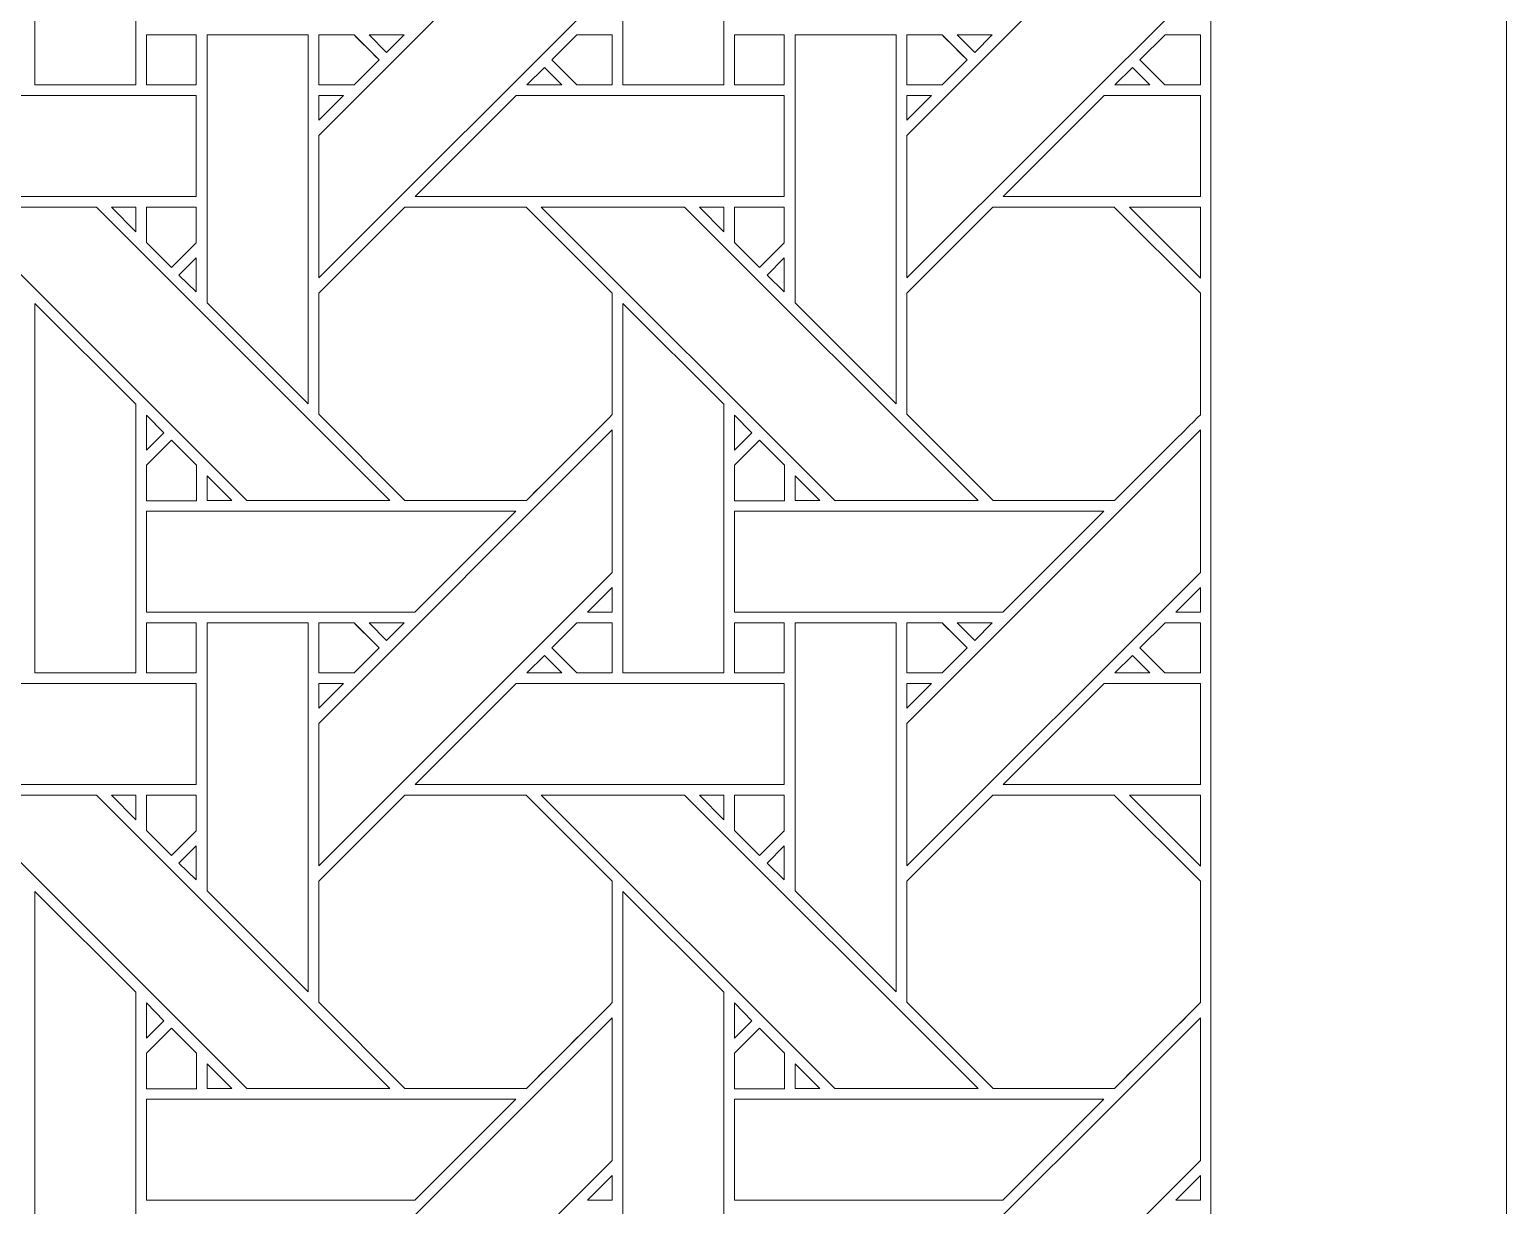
# Model space of a CAD drawing. Header units: inches. Extents: x 7.38 to 17.38, y 5.09 to 13.09.
# Drawn here: x 15 to 17.383, y 9.144 to 11.041 of the extents above; entities that cross this region are included whole.
import ezdxf

# ---------------------------------------------------------------- set-up
doc = ezdxf.new("R2010")
doc.units = ezdxf.units.IN
doc.header["$MEASUREMENT"] = 0
doc.layers.add('Design', color=7, linetype='Continuous', lineweight=0)

msp = doc.modelspace()

# ---------------------------------------------------------------- linework, layer by layer
at = {"layer": 'Design'}
for points, knots in [([(7.3829, 13.0948), (7.3829, 13.0948), (7.3829, 5.0948), (7.3829, 5.0948), (7.3829, 5.0948), (17.3829, 5.0948), (17.3829, 5.0948), (17.3829, 5.0948), (17.3829, 13.0948), (17.3829, 13.0948), (17.3829, 13.0948), (7.3829, 13.0948), (7.3829, 13.0948)], [0, 0, 0, 0, 1, 1, 1, 2, 2, 2, 3, 3, 3, 4, 4, 4, 4]), ([(7.8596, 12.6686), (7.8596, 12.6686), (7.8596, 5.5209), (7.8596, 5.5209), (7.8596, 5.5209), (16.9061, 5.5209), (16.9061, 5.5209), (16.9061, 5.5209), (16.9061, 12.6686), (16.9061, 12.6686), (16.9061, 12.6686), (7.8596, 12.6686), (7.8596, 12.6686)], [0, 0, 0, 0, 1, 1, 1, 2, 2, 2, 3, 3, 3, 4, 4, 4, 4]), ([(15.0087, 10.9519), (15.0087, 10.9519), (15.0087, 11.5477), (15.0087, 11.5477), (15.0087, 11.5477), (15.1714, 11.3856), (15.1714, 11.3856), (15.1714, 11.3856), (15.1714, 10.9519), (15.1714, 10.9519), (15.1714, 10.9519), (15.0087, 10.9519), (15.0087, 10.9519)], [0, 0, 0, 0, 1, 1, 1, 2, 2, 2, 3, 3, 3, 4, 4, 4, 4]), ([(15.9574, 10.9519), (15.9574, 10.9519), (15.9574, 11.5477), (15.9574, 11.5477), (15.9574, 11.5477), (16.1201, 11.3856), (16.1201, 11.3856), (16.1201, 11.3856), (16.1201, 10.9519), (16.1201, 10.9519), (16.1201, 10.9519), (15.9574, 10.9519), (15.9574, 10.9519)], [0, 0, 0, 0, 1, 1, 1, 2, 2, 2, 3, 3, 3, 4, 4, 4, 4]), ([(15.4666, 10.6404), (15.4666, 10.6404), (15.4666, 10.8705), (15.4666, 10.8705), (15.4666, 10.8705), (15.9403, 11.3441), (15.9403, 11.3441), (15.9403, 11.3441), (15.9403, 11.1141), (15.9403, 11.1141), (15.9403, 11.1141), (15.4666, 10.6404), (15.4666, 10.6404)], [0, 0, 0, 0, 1, 1, 1, 2, 2, 2, 3, 3, 3, 4, 4, 4, 4]), ([(16.4153, 10.6404), (16.4153, 10.6404), (16.4153, 10.8705), (16.4153, 10.8705), (16.4153, 10.8705), (16.889, 11.3441), (16.889, 11.3441), (16.889, 11.3441), (16.889, 11.1141), (16.889, 11.1141), (16.889, 11.1141), (16.4153, 10.6404), (16.4153, 10.6404)], [0, 0, 0, 0, 1, 1, 1, 2, 2, 2, 3, 3, 3, 4, 4, 4, 4]), ([(15.1887, 11.0327), (15.1887, 11.0327), (15.269, 11.0327), (15.269, 11.0327), (15.269, 11.0327), (15.269, 10.9519), (15.269, 10.9519), (15.269, 10.9519), (15.1887, 10.9519), (15.1887, 10.9519), (15.1887, 10.9519), (15.1887, 11.0327), (15.1887, 11.0327)], [0, 0, 0, 0, 1, 1, 1, 2, 2, 2, 3, 3, 3, 4, 4, 4, 4]), ([(15.1887, 10.9519), (15.1887, 10.9519), (15.1887, 11.0327), (15.1887, 11.0327), (15.1887, 11.0327), (15.269, 11.0327), (15.269, 11.0327), (15.269, 11.0327), (15.269, 10.9519), (15.269, 10.9519), (15.269, 10.9519), (15.1887, 10.9519), (15.1887, 10.9519)], [0, 0, 0, 0, 1, 1, 1, 2, 2, 2, 3, 3, 3, 4, 4, 4, 4]), ([(15.2865, 10.6004), (15.2865, 10.6004), (15.2865, 11.0326), (15.2865, 11.0326), (15.2865, 11.0326), (15.4494, 11.0326), (15.4494, 11.0326), (15.4494, 11.0326), (15.4494, 10.4375), (15.4494, 10.4375), (15.4494, 10.4375), (15.2865, 10.6004), (15.2865, 10.6004)], [0, 0, 0, 0, 1, 1, 1, 2, 2, 2, 3, 3, 3, 4, 4, 4, 4]), ([(15.5237, 11.0327), (15.5288, 11.0276), (15.5596, 10.9967), (15.564, 10.9923), (15.564, 10.9923), (15.5236, 10.9519), (15.5236, 10.9519), (15.5236, 10.9519), (15.4666, 10.9519), (15.4666, 10.9519), (15.4666, 10.9519), (15.4666, 11.0327), (15.4666, 11.0327), (15.4666, 11.0327), (15.5237, 11.0327), (15.5237, 11.0327)], [0, 0, 0, 0, 1, 1, 1, 2, 2, 2, 3, 3, 3, 4, 4, 4, 5, 5, 5, 5]), ([(15.564, 10.9923), (15.564, 10.9923), (15.5236, 10.9519), (15.5236, 10.9519), (15.5236, 10.9519), (15.4666, 10.9519), (15.4666, 10.9519), (15.4666, 10.9519), (15.4666, 11.0327), (15.4666, 11.0327), (15.4666, 11.0327), (15.5237, 11.0327), (15.5237, 11.0327), (15.5291, 11.0273), (15.564, 10.9923), (15.564, 10.9923)], [0, 0, 0, 0, 1, 1, 1, 2, 2, 2, 3, 3, 3, 4, 4, 4, 5, 5, 5, 5]), ([(15.548, 11.0326), (15.548, 11.0326), (15.6045, 11.0326), (15.6045, 11.0326), (15.6045, 11.0326), (15.5762, 11.0045), (15.5762, 11.0045), (15.5762, 11.0045), (15.548, 11.0326), (15.548, 11.0326)], [0, 0, 0, 0, 1, 1, 1, 2, 2, 2, 3, 3, 3, 3]), ([(15.8832, 10.9519), (15.8832, 10.9519), (15.8428, 10.9923), (15.8428, 10.9923), (15.8428, 10.9923), (15.8832, 11.0327), (15.8832, 11.0327), (15.8832, 11.0327), (15.9403, 11.0327), (15.9403, 11.0327), (15.9403, 11.0327), (15.9403, 10.9519), (15.9403, 10.9519), (15.9403, 10.9519), (15.8832, 10.9519), (15.8832, 10.9519)], [0, 0, 0, 0, 1, 1, 1, 2, 2, 2, 3, 3, 3, 4, 4, 4, 5, 5, 5, 5]), ([(15.9403, 10.9519), (15.9403, 10.9519), (15.8832, 10.9519), (15.8832, 10.9519), (15.8832, 10.9519), (15.8428, 10.9923), (15.8428, 10.9923), (15.8428, 10.9923), (15.8832, 11.0327), (15.8832, 11.0327), (15.8832, 11.0327), (15.9403, 11.0327), (15.9403, 11.0327), (15.9403, 11.0327), (15.9403, 10.9519), (15.9403, 10.9519)], [0, 0, 0, 0, 1, 1, 1, 2, 2, 2, 3, 3, 3, 4, 4, 4, 5, 5, 5, 5]), ([(16.1375, 11.0327), (16.1375, 11.0327), (16.2177, 11.0327), (16.2177, 11.0327), (16.2177, 11.0327), (16.2177, 10.9519), (16.2177, 10.9519), (16.2177, 10.9519), (16.1375, 10.9519), (16.1375, 10.9519), (16.1375, 10.9519), (16.1375, 11.0327), (16.1375, 11.0327)], [0, 0, 0, 0, 1, 1, 1, 2, 2, 2, 3, 3, 3, 4, 4, 4, 4]), ([(16.1375, 10.9519), (16.1375, 10.9519), (16.1375, 11.0327), (16.1375, 11.0327), (16.1375, 11.0327), (16.2177, 11.0327), (16.2177, 11.0327), (16.2177, 11.0327), (16.2177, 10.9519), (16.2177, 10.9519), (16.2177, 10.9519), (16.1375, 10.9519), (16.1375, 10.9519)], [0, 0, 0, 0, 1, 1, 1, 2, 2, 2, 3, 3, 3, 4, 4, 4, 4]), ([(16.3982, 10.4375), (16.3982, 10.4375), (16.2352, 10.6004), (16.2352, 10.6004), (16.2352, 10.6004), (16.2352, 11.0326), (16.2352, 11.0326), (16.2352, 11.0326), (16.3982, 11.0326), (16.3982, 11.0326), (16.3982, 11.0326), (16.3982, 10.4375), (16.3982, 10.4375)], [0, 0, 0, 0, 1, 1, 1, 2, 2, 2, 3, 3, 3, 4, 4, 4, 4]), ([(16.4724, 11.0327), (16.4775, 11.0276), (16.5083, 10.9967), (16.5127, 10.9923), (16.5127, 10.9923), (16.4723, 10.9519), (16.4723, 10.9519), (16.4723, 10.9519), (16.4153, 10.9519), (16.4153, 10.9519), (16.4153, 10.9519), (16.4153, 11.0327), (16.4153, 11.0327), (16.4153, 11.0327), (16.4724, 11.0327), (16.4724, 11.0327)], [0, 0, 0, 0, 1, 1, 1, 2, 2, 2, 3, 3, 3, 4, 4, 4, 5, 5, 5, 5]), ([(16.4153, 10.9519), (16.4153, 10.9519), (16.4153, 11.0327), (16.4153, 11.0327), (16.4153, 11.0327), (16.4724, 11.0327), (16.4724, 11.0327), (16.4777, 11.0274), (16.5085, 10.9965), (16.5127, 10.9923), (16.5127, 10.9923), (16.4723, 10.9519), (16.4723, 10.9519), (16.4723, 10.9519), (16.4153, 10.9519), (16.4153, 10.9519)], [0, 0, 0, 0, 1, 1, 1, 2, 2, 2, 3, 3, 3, 4, 4, 4, 5, 5, 5, 5]), ([(16.4967, 11.0326), (16.4967, 11.0326), (16.5532, 11.0326), (16.5532, 11.0326), (16.5532, 11.0326), (16.5249, 11.0045), (16.5249, 11.0045), (16.5249, 11.0045), (16.4967, 11.0326), (16.4967, 11.0326)], [0, 0, 0, 0, 1, 1, 1, 2, 2, 2, 3, 3, 3, 3]), ([(16.8319, 10.9519), (16.8319, 10.9519), (16.7915, 10.9923), (16.7915, 10.9923), (16.7915, 10.9923), (16.832, 11.0327), (16.832, 11.0327), (16.832, 11.0327), (16.889, 11.0327), (16.889, 11.0327), (16.889, 11.0327), (16.889, 10.9519), (16.889, 10.9519), (16.889, 10.9519), (16.8319, 10.9519), (16.8319, 10.9519)], [0, 0, 0, 0, 1, 1, 1, 2, 2, 2, 3, 3, 3, 4, 4, 4, 5, 5, 5, 5]), ([(16.889, 10.9519), (16.889, 10.9519), (16.8319, 10.9519), (16.8319, 10.9519), (16.8319, 10.9519), (16.7915, 10.9923), (16.7915, 10.9923), (16.7915, 10.9923), (16.832, 11.0327), (16.832, 11.0327), (16.832, 11.0327), (16.889, 11.0327), (16.889, 11.0327), (16.889, 11.0327), (16.889, 10.9519), (16.889, 10.9519)], [0, 0, 0, 0, 1, 1, 1, 2, 2, 2, 3, 3, 3, 4, 4, 4, 5, 5, 5, 5]), ([(15.8307, 10.9801), (15.8307, 10.9801), (15.8589, 10.9519), (15.8589, 10.9519), (15.8589, 10.9519), (15.8024, 10.9519), (15.8024, 10.9519), (15.8024, 10.9519), (15.8307, 10.9801), (15.8307, 10.9801)], [0, 0, 0, 0, 1, 1, 1, 2, 2, 2, 3, 3, 3, 3]), ([(16.7794, 10.9801), (16.7794, 10.9801), (16.8076, 10.9519), (16.8076, 10.9519), (16.8076, 10.9519), (16.7511, 10.9519), (16.7511, 10.9519), (16.7511, 10.9519), (16.7794, 10.9801), (16.7794, 10.9801)], [0, 0, 0, 0, 1, 1, 1, 2, 2, 2, 3, 3, 3, 3]), ([(15.269, 10.9347), (15.269, 10.9347), (15.269, 10.7719), (15.269, 10.7719), (15.269, 10.7719), (14.6737, 10.7719), (14.6737, 10.7719), (14.6737, 10.7719), (14.8365, 10.9347), (14.8365, 10.9347), (14.8365, 10.9347), (15.269, 10.9347), (15.269, 10.9347)], [0, 0, 0, 0, 1, 1, 1, 2, 2, 2, 3, 3, 3, 4, 4, 4, 4]), ([(15.5064, 10.9347), (15.5064, 10.9347), (15.4666, 10.8949), (15.4666, 10.8949), (15.4666, 10.8949), (15.4666, 10.9347), (15.4666, 10.9347), (15.4666, 10.9347), (15.5064, 10.9347), (15.5064, 10.9347)], [0, 0, 0, 0, 1, 1, 1, 2, 2, 2, 3, 3, 3, 3]), ([(16.2177, 10.9347), (16.2177, 10.9347), (16.2177, 10.7719), (16.2177, 10.7719), (16.2177, 10.7719), (15.6224, 10.7719), (15.6224, 10.7719), (15.6224, 10.7719), (15.7853, 10.9347), (15.7853, 10.9347), (15.7853, 10.9347), (16.2177, 10.9347), (16.2177, 10.9347)], [0, 0, 0, 0, 1, 1, 1, 2, 2, 2, 3, 3, 3, 4, 4, 4, 4]), ([(16.4551, 10.9347), (16.4551, 10.9347), (16.4153, 10.8949), (16.4153, 10.8949), (16.4153, 10.8949), (16.4153, 10.9347), (16.4153, 10.9347), (16.4153, 10.9347), (16.4551, 10.9347), (16.4551, 10.9347)], [0, 0, 0, 0, 1, 1, 1, 2, 2, 2, 3, 3, 3, 3]), ([(16.5711, 10.7719), (16.5711, 10.7719), (16.734, 10.9347), (16.734, 10.9347), (16.734, 10.9347), (16.889, 10.9347), (16.889, 10.9347), (16.889, 10.9347), (16.889, 10.7719), (16.889, 10.7719), (16.889, 10.7719), (16.5711, 10.7719), (16.5711, 10.7719)], [0, 0, 0, 0, 1, 1, 1, 2, 2, 2, 3, 3, 3, 4, 4, 4, 4]), ([(15.3506, 10.2811), (15.3506, 10.2811), (14.877, 10.7548), (14.877, 10.7548), (14.877, 10.7548), (15.1079, 10.7548), (15.1079, 10.7548), (15.1079, 10.7548), (15.5816, 10.2811), (15.5816, 10.2811), (15.5816, 10.2811), (15.3506, 10.2811), (15.3506, 10.2811)], [0, 0, 0, 0, 1, 1, 1, 2, 2, 2, 3, 3, 3, 4, 4, 4, 4]), ([(15.1715, 10.7548), (15.1715, 10.7548), (15.1715, 10.715), (15.1715, 10.715), (15.1715, 10.715), (15.1321, 10.7548), (15.1321, 10.7548), (15.1321, 10.7548), (15.1715, 10.7548), (15.1715, 10.7548)], [0, 0, 0, 0, 1, 1, 1, 2, 2, 2, 3, 3, 3, 3]), ([(15.269, 10.7548), (15.269, 10.7548), (15.269, 10.6972), (15.269, 10.6972), (15.269, 10.6972), (15.2291, 10.6573), (15.2291, 10.6573), (15.2291, 10.6573), (15.1887, 10.6976), (15.1887, 10.6976), (15.1887, 10.6976), (15.1887, 10.7548), (15.1887, 10.7548), (15.1887, 10.7548), (15.269, 10.7548), (15.269, 10.7548)], [0, 0, 0, 0, 1, 1, 1, 2, 2, 2, 3, 3, 3, 4, 4, 4, 5, 5, 5, 5]), ([(15.2291, 10.6573), (15.2291, 10.6573), (15.1887, 10.6976), (15.1887, 10.6976), (15.1887, 10.6976), (15.1887, 10.7548), (15.1887, 10.7548), (15.1887, 10.7548), (15.269, 10.7548), (15.269, 10.7548), (15.269, 10.7548), (15.269, 10.6972), (15.269, 10.6972), (15.269, 10.6972), (15.2291, 10.6573), (15.2291, 10.6573)], [0, 0, 0, 0, 1, 1, 1, 2, 2, 2, 3, 3, 3, 4, 4, 4, 5, 5, 5, 5]), ([(15.6053, 10.7548), (15.6053, 10.7548), (15.8015, 10.7548), (15.8015, 10.7548), (15.8015, 10.7548), (15.9403, 10.6161), (15.9403, 10.6161), (15.9403, 10.6161), (15.9403, 10.4199), (15.9403, 10.4199), (15.9225, 10.4019), (15.8105, 10.2902), (15.8016, 10.2812), (15.8016, 10.2812), (15.6058, 10.2812), (15.6058, 10.2812), (15.6058, 10.2812), (15.4666, 10.4204), (15.4666, 10.4204), (15.4666, 10.4204), (15.4666, 10.6161), (15.4666, 10.6161), (15.4666, 10.6161), (15.6053, 10.7548), (15.6053, 10.7548)], [0, 0, 0, 0, 1, 1, 1, 2, 2, 2, 3, 3, 3, 4, 4, 4, 5, 5, 5, 6, 6, 6, 7, 7, 7, 8, 8, 8, 8]), ([(15.9403, 10.4199), (15.9222, 10.4016), (15.8103, 10.2899), (15.8016, 10.2812), (15.8016, 10.2812), (15.6058, 10.2812), (15.6058, 10.2812), (15.6058, 10.2812), (15.4666, 10.4204), (15.4666, 10.4204), (15.4666, 10.4204), (15.4666, 10.6161), (15.4666, 10.6161), (15.4666, 10.6161), (15.6053, 10.7548), (15.6053, 10.7548), (15.6053, 10.7548), (15.8015, 10.7548), (15.8015, 10.7548), (15.8015, 10.7548), (15.9403, 10.6161), (15.9403, 10.6161), (15.9403, 10.6161), (15.9403, 10.4199), (15.9403, 10.4199)], [0, 0, 0, 0, 1, 1, 1, 2, 2, 2, 3, 3, 3, 4, 4, 4, 5, 5, 5, 6, 6, 6, 7, 7, 7, 8, 8, 8, 8]), ([(16.2993, 10.2811), (16.2993, 10.2811), (15.8257, 10.7548), (15.8257, 10.7548), (15.8257, 10.7548), (16.0567, 10.7548), (16.0567, 10.7548), (16.0567, 10.7548), (16.5303, 10.2811), (16.5303, 10.2811), (16.5303, 10.2811), (16.2993, 10.2811), (16.2993, 10.2811)], [0, 0, 0, 0, 1, 1, 1, 2, 2, 2, 3, 3, 3, 4, 4, 4, 4]), ([(16.1202, 10.7548), (16.1202, 10.7548), (16.1202, 10.715), (16.1202, 10.715), (16.1202, 10.715), (16.0808, 10.7548), (16.0808, 10.7548), (16.0808, 10.7548), (16.1202, 10.7548), (16.1202, 10.7548)], [0, 0, 0, 0, 1, 1, 1, 2, 2, 2, 3, 3, 3, 3]), ([(16.2177, 10.7548), (16.2177, 10.7548), (16.2177, 10.6972), (16.2177, 10.6972), (16.2177, 10.6972), (16.1778, 10.6573), (16.1778, 10.6573), (16.1778, 10.6573), (16.1375, 10.6976), (16.1375, 10.6976), (16.1375, 10.6976), (16.1375, 10.7548), (16.1375, 10.7548), (16.1375, 10.7548), (16.2177, 10.7548), (16.2177, 10.7548)], [0, 0, 0, 0, 1, 1, 1, 2, 2, 2, 3, 3, 3, 4, 4, 4, 5, 5, 5, 5]), ([(16.1778, 10.6573), (16.1778, 10.6573), (16.1375, 10.6976), (16.1375, 10.6976), (16.1375, 10.6976), (16.1375, 10.7548), (16.1375, 10.7548), (16.1375, 10.7548), (16.2177, 10.7548), (16.2177, 10.7548), (16.2177, 10.7548), (16.2177, 10.6972), (16.2177, 10.6972), (16.2177, 10.6972), (16.1778, 10.6573), (16.1778, 10.6573)], [0, 0, 0, 0, 1, 1, 1, 2, 2, 2, 3, 3, 3, 4, 4, 4, 5, 5, 5, 5]), ([(16.554, 10.7548), (16.554, 10.7548), (16.7502, 10.7548), (16.7502, 10.7548), (16.7502, 10.7548), (16.889, 10.6161), (16.889, 10.6161), (16.889, 10.6161), (16.889, 10.4198), (16.889, 10.4198), (16.8712, 10.4019), (16.7593, 10.2902), (16.7503, 10.2812), (16.7503, 10.2812), (16.5546, 10.2812), (16.5546, 10.2812), (16.5546, 10.2812), (16.4153, 10.4204), (16.4153, 10.4204), (16.4153, 10.4204), (16.4153, 10.6161), (16.4153, 10.6161), (16.4153, 10.6161), (16.554, 10.7548), (16.554, 10.7548)], [0, 0, 0, 0, 1, 1, 1, 2, 2, 2, 3, 3, 3, 4, 4, 4, 5, 5, 5, 6, 6, 6, 7, 7, 7, 8, 8, 8, 8]), ([(16.889, 10.4198), (16.8712, 10.4019), (16.7593, 10.2902), (16.7503, 10.2812), (16.7503, 10.2812), (16.5546, 10.2812), (16.5546, 10.2812), (16.5546, 10.2812), (16.4153, 10.4204), (16.4153, 10.4204), (16.4153, 10.4204), (16.4153, 10.6161), (16.4153, 10.6161), (16.4153, 10.6161), (16.554, 10.7548), (16.554, 10.7548), (16.554, 10.7548), (16.7502, 10.7548), (16.7502, 10.7548), (16.7502, 10.7548), (16.889, 10.6161), (16.889, 10.6161), (16.889, 10.6161), (16.889, 10.4198), (16.889, 10.4198)], [0, 0, 0, 0, 1, 1, 1, 2, 2, 2, 3, 3, 3, 4, 4, 4, 5, 5, 5, 6, 6, 6, 7, 7, 7, 8, 8, 8, 8]), ([(16.7745, 10.7548), (16.7745, 10.7548), (16.889, 10.7548), (16.889, 10.7548), (16.889, 10.7548), (16.889, 10.6402), (16.889, 10.6402), (16.889, 10.6402), (16.7745, 10.7548), (16.7745, 10.7548)], [0, 0, 0, 0, 1, 1, 1, 2, 2, 2, 3, 3, 3, 3]), ([(15.269, 10.6729), (15.269, 10.6729), (15.269, 10.6178), (15.269, 10.6178), (15.269, 10.6178), (15.2412, 10.6452), (15.2412, 10.6452), (15.2412, 10.6452), (15.269, 10.6729), (15.269, 10.6729)], [0, 0, 0, 0, 1, 1, 1, 2, 2, 2, 3, 3, 3, 3]), ([(16.2177, 10.6729), (16.2177, 10.6729), (16.2177, 10.6178), (16.2177, 10.6178), (16.2177, 10.6178), (16.1899, 10.6452), (16.1899, 10.6452), (16.1899, 10.6452), (16.2177, 10.6729), (16.2177, 10.6729)], [0, 0, 0, 0, 1, 1, 1, 2, 2, 2, 3, 3, 3, 3]), ([(15.0087, 10.0031), (15.0087, 10.0031), (15.0087, 10.599), (15.0087, 10.599), (15.0087, 10.599), (15.1714, 10.4368), (15.1714, 10.4368), (15.1714, 10.4368), (15.1714, 10.0031), (15.1714, 10.0031), (15.1714, 10.0031), (15.0087, 10.0031), (15.0087, 10.0031)], [0, 0, 0, 0, 1, 1, 1, 2, 2, 2, 3, 3, 3, 4, 4, 4, 4]), ([(15.9574, 10.0031), (15.9574, 10.0031), (15.9574, 10.599), (15.9574, 10.599), (15.9574, 10.599), (16.1201, 10.4368), (16.1201, 10.4368), (16.1201, 10.4368), (16.1201, 10.0031), (16.1201, 10.0031), (16.1201, 10.0031), (15.9574, 10.0031), (15.9574, 10.0031)], [0, 0, 0, 0, 1, 1, 1, 2, 2, 2, 3, 3, 3, 4, 4, 4, 4]), ([(15.1887, 10.3626), (15.1887, 10.3626), (15.1887, 10.4193), (15.1887, 10.4193), (15.1887, 10.4193), (15.2169, 10.3908), (15.2169, 10.3908), (15.2169, 10.3908), (15.1887, 10.3626), (15.1887, 10.3626)], [0, 0, 0, 0, 1, 1, 1, 2, 2, 2, 3, 3, 3, 3]), ([(16.1375, 10.3626), (16.1375, 10.3626), (16.1375, 10.4193), (16.1375, 10.4193), (16.1375, 10.4193), (16.1656, 10.3908), (16.1656, 10.3908), (16.1656, 10.3908), (16.1375, 10.3626), (16.1375, 10.3626)], [0, 0, 0, 0, 1, 1, 1, 2, 2, 2, 3, 3, 3, 3]), ([(15.4666, 9.6917), (15.4666, 9.6917), (15.4666, 9.9218), (15.4666, 9.9218), (15.4666, 9.9218), (15.9403, 10.3954), (15.9403, 10.3954), (15.9403, 10.3954), (15.9403, 10.1654), (15.9403, 10.1654), (15.9403, 10.1654), (15.4666, 9.6917), (15.4666, 9.6917)], [0, 0, 0, 0, 1, 1, 1, 2, 2, 2, 3, 3, 3, 4, 4, 4, 4]), ([(16.4153, 9.6917), (16.4153, 9.6917), (16.4153, 9.9218), (16.4153, 9.9218), (16.4153, 9.9218), (16.889, 10.3954), (16.889, 10.3954), (16.889, 10.3954), (16.889, 10.1654), (16.889, 10.1654), (16.889, 10.1654), (16.4153, 9.6917), (16.4153, 9.6917)], [0, 0, 0, 0, 1, 1, 1, 2, 2, 2, 3, 3, 3, 4, 4, 4, 4]), ([(15.1887, 10.2809), (15.1887, 10.2809), (15.1887, 10.3382), (15.1887, 10.3382), (15.1887, 10.3382), (15.2291, 10.3785), (15.2291, 10.3785), (15.2291, 10.3785), (15.2694, 10.3382), (15.2694, 10.3382), (15.2694, 10.3382), (15.2694, 10.2809), (15.2694, 10.2809), (15.2694, 10.2809), (15.1887, 10.2809), (15.1887, 10.2809)], [0, 0, 0, 0, 1, 1, 1, 2, 2, 2, 3, 3, 3, 4, 4, 4, 5, 5, 5, 5]), ([(15.2291, 10.3785), (15.2291, 10.3785), (15.2694, 10.3382), (15.2694, 10.3382), (15.2694, 10.3382), (15.2694, 10.2809), (15.2694, 10.2809), (15.2694, 10.2809), (15.1887, 10.2809), (15.1887, 10.2809), (15.1887, 10.2809), (15.1887, 10.3382), (15.1887, 10.3382), (15.1887, 10.3382), (15.2291, 10.3785), (15.2291, 10.3785)], [0, 0, 0, 0, 1, 1, 1, 2, 2, 2, 3, 3, 3, 4, 4, 4, 5, 5, 5, 5]), ([(16.1375, 10.2809), (16.1375, 10.2809), (16.1375, 10.3382), (16.1375, 10.3382), (16.1375, 10.3382), (16.1778, 10.3785), (16.1778, 10.3785), (16.1778, 10.3785), (16.2181, 10.3382), (16.2181, 10.3382), (16.2181, 10.3382), (16.2181, 10.2809), (16.2181, 10.2809), (16.2181, 10.2809), (16.1375, 10.2809), (16.1375, 10.2809)], [0, 0, 0, 0, 1, 1, 1, 2, 2, 2, 3, 3, 3, 4, 4, 4, 5, 5, 5, 5]), ([(16.1778, 10.3785), (16.1778, 10.3785), (16.2181, 10.3382), (16.2181, 10.3382), (16.2181, 10.3382), (16.2181, 10.2809), (16.2181, 10.2809), (16.2181, 10.2809), (16.1375, 10.2809), (16.1375, 10.2809), (16.1375, 10.2809), (16.1375, 10.3382), (16.1375, 10.3382), (16.1375, 10.3382), (16.1778, 10.3785), (16.1778, 10.3785)], [0, 0, 0, 0, 1, 1, 1, 2, 2, 2, 3, 3, 3, 4, 4, 4, 5, 5, 5, 5]), ([(15.2866, 10.2811), (15.2866, 10.2811), (15.2866, 10.3209), (15.2866, 10.3209), (15.2866, 10.3209), (15.3264, 10.2811), (15.3264, 10.2811), (15.3264, 10.2811), (15.2866, 10.2811), (15.2866, 10.2811)], [0, 0, 0, 0, 1, 1, 1, 2, 2, 2, 3, 3, 3, 3]), ([(16.2354, 10.2811), (16.2354, 10.2811), (16.2354, 10.3209), (16.2354, 10.3209), (16.2354, 10.3209), (16.2751, 10.2811), (16.2751, 10.2811), (16.2751, 10.2811), (16.2354, 10.2811), (16.2354, 10.2811)], [0, 0, 0, 0, 1, 1, 1, 2, 2, 2, 3, 3, 3, 3]), ([(15.6217, 10.1012), (15.6217, 10.1012), (15.1887, 10.1012), (15.1887, 10.1012), (15.1887, 10.1012), (15.1887, 10.2639), (15.1887, 10.2639), (15.1887, 10.2639), (15.7844, 10.2639), (15.7844, 10.2639), (15.7844, 10.2639), (15.6217, 10.1012), (15.6217, 10.1012)], [0, 0, 0, 0, 1, 1, 1, 2, 2, 2, 3, 3, 3, 4, 4, 4, 4]), ([(16.1375, 10.1012), (16.1375, 10.1012), (16.1375, 10.2639), (16.1375, 10.2639), (16.1375, 10.2639), (16.7332, 10.2639), (16.7332, 10.2639), (16.7332, 10.2639), (16.5704, 10.1012), (16.5704, 10.1012), (16.5704, 10.1012), (16.1375, 10.1012), (16.1375, 10.1012)], [0, 0, 0, 0, 1, 1, 1, 2, 2, 2, 3, 3, 3, 4, 4, 4, 4]), ([(15.9403, 10.141), (15.9403, 10.141), (15.9403, 10.1012), (15.9403, 10.1012), (15.9403, 10.1012), (15.9005, 10.1012), (15.9005, 10.1012), (15.9005, 10.1012), (15.9403, 10.141), (15.9403, 10.141)], [0, 0, 0, 0, 1, 1, 1, 2, 2, 2, 3, 3, 3, 3]), ([(16.889, 10.141), (16.889, 10.141), (16.889, 10.1012), (16.889, 10.1012), (16.889, 10.1012), (16.8492, 10.1012), (16.8492, 10.1012), (16.8492, 10.1012), (16.889, 10.141), (16.889, 10.141)], [0, 0, 0, 0, 1, 1, 1, 2, 2, 2, 3, 3, 3, 3]), ([(15.1887, 10.0839), (15.1887, 10.0839), (15.269, 10.0839), (15.269, 10.0839), (15.269, 10.0839), (15.269, 10.0031), (15.269, 10.0031), (15.269, 10.0031), (15.1887, 10.0031), (15.1887, 10.0031), (15.1887, 10.0031), (15.1887, 10.0839), (15.1887, 10.0839)], [0, 0, 0, 0, 1, 1, 1, 2, 2, 2, 3, 3, 3, 4, 4, 4, 4]), ([(15.1887, 10.0031), (15.1887, 10.0031), (15.1887, 10.0839), (15.1887, 10.0839), (15.1887, 10.0839), (15.269, 10.0839), (15.269, 10.0839), (15.269, 10.0839), (15.269, 10.0031), (15.269, 10.0031), (15.269, 10.0031), (15.1887, 10.0031), (15.1887, 10.0031)], [0, 0, 0, 0, 1, 1, 1, 2, 2, 2, 3, 3, 3, 4, 4, 4, 4]), ([(15.2865, 9.6517), (15.2865, 9.6517), (15.2865, 10.0839), (15.2865, 10.0839), (15.2865, 10.0839), (15.4494, 10.0839), (15.4494, 10.0839), (15.4494, 10.0839), (15.4494, 9.4888), (15.4494, 9.4888), (15.4494, 9.4888), (15.2865, 9.6517), (15.2865, 9.6517)], [0, 0, 0, 0, 1, 1, 1, 2, 2, 2, 3, 3, 3, 4, 4, 4, 4]), ([(15.5237, 10.0839), (15.5288, 10.0788), (15.5596, 10.048), (15.564, 10.0436), (15.564, 10.0436), (15.5236, 10.0032), (15.5236, 10.0032), (15.5236, 10.0032), (15.4666, 10.0032), (15.4666, 10.0032), (15.4666, 10.0032), (15.4666, 10.0839), (15.4666, 10.0839), (15.4666, 10.0839), (15.5237, 10.0839), (15.5237, 10.0839)], [0, 0, 0, 0, 1, 1, 1, 2, 2, 2, 3, 3, 3, 4, 4, 4, 5, 5, 5, 5]), ([(15.564, 10.0436), (15.564, 10.0436), (15.5236, 10.0032), (15.5236, 10.0032), (15.5236, 10.0032), (15.4666, 10.0032), (15.4666, 10.0032), (15.4666, 10.0032), (15.4666, 10.0839), (15.4666, 10.0839), (15.4666, 10.0839), (15.5237, 10.0839), (15.5237, 10.0839), (15.5237, 10.0839), (15.564, 10.0436), (15.564, 10.0436)], [0, 0, 0, 0, 1, 1, 1, 2, 2, 2, 3, 3, 3, 4, 4, 4, 5, 5, 5, 5]), ([(15.548, 10.0839), (15.548, 10.0839), (15.6045, 10.0839), (15.6045, 10.0839), (15.6045, 10.0839), (15.5762, 10.0557), (15.5762, 10.0557), (15.5762, 10.0557), (15.548, 10.0839), (15.548, 10.0839)], [0, 0, 0, 0, 1, 1, 1, 2, 2, 2, 3, 3, 3, 3]), ([(15.8832, 10.0031), (15.8832, 10.0031), (15.8428, 10.0435), (15.8428, 10.0435), (15.8428, 10.0435), (15.8832, 10.084), (15.8832, 10.084), (15.8832, 10.084), (15.9403, 10.084), (15.9403, 10.084), (15.9403, 10.084), (15.9403, 10.0031), (15.9403, 10.0031), (15.9403, 10.0031), (15.8832, 10.0031), (15.8832, 10.0031)], [0, 0, 0, 0, 1, 1, 1, 2, 2, 2, 3, 3, 3, 4, 4, 4, 5, 5, 5, 5]), ([(15.9403, 10.0031), (15.9403, 10.0031), (15.8832, 10.0031), (15.8832, 10.0031), (15.8832, 10.0031), (15.8428, 10.0435), (15.8428, 10.0435), (15.8428, 10.0435), (15.8832, 10.084), (15.8832, 10.084), (15.8832, 10.084), (15.9403, 10.084), (15.9403, 10.084), (15.9403, 10.084), (15.9403, 10.0031), (15.9403, 10.0031)], [0, 0, 0, 0, 1, 1, 1, 2, 2, 2, 3, 3, 3, 4, 4, 4, 5, 5, 5, 5]), ([(16.1375, 10.0839), (16.1375, 10.0839), (16.2177, 10.0839), (16.2177, 10.0839), (16.2177, 10.0839), (16.2177, 10.0031), (16.2177, 10.0031), (16.2177, 10.0031), (16.1375, 10.0031), (16.1375, 10.0031), (16.1375, 10.0031), (16.1375, 10.0839), (16.1375, 10.0839)], [0, 0, 0, 0, 1, 1, 1, 2, 2, 2, 3, 3, 3, 4, 4, 4, 4]), ([(16.1375, 10.0031), (16.1375, 10.0031), (16.1375, 10.0839), (16.1375, 10.0839), (16.1375, 10.0839), (16.2177, 10.0839), (16.2177, 10.0839), (16.2177, 10.0839), (16.2177, 10.0031), (16.2177, 10.0031), (16.2177, 10.0031), (16.1375, 10.0031), (16.1375, 10.0031)], [0, 0, 0, 0, 1, 1, 1, 2, 2, 2, 3, 3, 3, 4, 4, 4, 4]), ([(16.3982, 9.4888), (16.3982, 9.4888), (16.2352, 9.6517), (16.2352, 9.6517), (16.2352, 9.6517), (16.2352, 10.0839), (16.2352, 10.0839), (16.2352, 10.0839), (16.3982, 10.0839), (16.3982, 10.0839), (16.3982, 10.0839), (16.3982, 9.4888), (16.3982, 9.4888)], [0, 0, 0, 0, 1, 1, 1, 2, 2, 2, 3, 3, 3, 4, 4, 4, 4]), ([(16.4724, 10.0839), (16.4775, 10.0788), (16.5083, 10.048), (16.5127, 10.0436), (16.5127, 10.0436), (16.4723, 10.0032), (16.4723, 10.0032), (16.4723, 10.0032), (16.4153, 10.0032), (16.4153, 10.0032), (16.4153, 10.0032), (16.4153, 10.0839), (16.4153, 10.0839), (16.4153, 10.0839), (16.4724, 10.0839), (16.4724, 10.0839)], [0, 0, 0, 0, 1, 1, 1, 2, 2, 2, 3, 3, 3, 4, 4, 4, 5, 5, 5, 5]), ([(16.4153, 10.0032), (16.4153, 10.0032), (16.4153, 10.0839), (16.4153, 10.0839), (16.4153, 10.0839), (16.4724, 10.0839), (16.4724, 10.0839), (16.4778, 10.0785), (16.5127, 10.0436), (16.5127, 10.0436), (16.5127, 10.0436), (16.4723, 10.0032), (16.4723, 10.0032), (16.4723, 10.0032), (16.4153, 10.0032), (16.4153, 10.0032)], [0, 0, 0, 0, 1, 1, 1, 2, 2, 2, 3, 3, 3, 4, 4, 4, 5, 5, 5, 5]), ([(16.4967, 10.0839), (16.4967, 10.0839), (16.5532, 10.0839), (16.5532, 10.0839), (16.5532, 10.0839), (16.5249, 10.0557), (16.5249, 10.0557), (16.5249, 10.0557), (16.4967, 10.0839), (16.4967, 10.0839)], [0, 0, 0, 0, 1, 1, 1, 2, 2, 2, 3, 3, 3, 3]), ([(16.8319, 10.0031), (16.8319, 10.0031), (16.7915, 10.0435), (16.7915, 10.0435), (16.7915, 10.0435), (16.832, 10.084), (16.832, 10.084), (16.832, 10.084), (16.889, 10.084), (16.889, 10.084), (16.889, 10.084), (16.889, 10.0031), (16.889, 10.0031), (16.889, 10.0031), (16.8319, 10.0031), (16.8319, 10.0031)], [0, 0, 0, 0, 1, 1, 1, 2, 2, 2, 3, 3, 3, 4, 4, 4, 5, 5, 5, 5]), ([(16.889, 10.0031), (16.889, 10.0031), (16.8319, 10.0031), (16.8319, 10.0031), (16.8319, 10.0031), (16.7915, 10.0435), (16.7915, 10.0435), (16.7915, 10.0435), (16.832, 10.084), (16.832, 10.084), (16.832, 10.084), (16.889, 10.084), (16.889, 10.084), (16.889, 10.084), (16.889, 10.0031), (16.889, 10.0031)], [0, 0, 0, 0, 1, 1, 1, 2, 2, 2, 3, 3, 3, 4, 4, 4, 5, 5, 5, 5]), ([(15.8307, 10.0314), (15.8307, 10.0314), (15.8589, 10.0031), (15.8589, 10.0031), (15.8589, 10.0031), (15.8024, 10.0031), (15.8024, 10.0031), (15.8024, 10.0031), (15.8307, 10.0314), (15.8307, 10.0314)], [0, 0, 0, 0, 1, 1, 1, 2, 2, 2, 3, 3, 3, 3]), ([(16.7794, 10.0314), (16.7794, 10.0314), (16.8076, 10.0031), (16.8076, 10.0031), (16.8076, 10.0031), (16.7511, 10.0031), (16.7511, 10.0031), (16.7511, 10.0031), (16.7794, 10.0314), (16.7794, 10.0314)], [0, 0, 0, 0, 1, 1, 1, 2, 2, 2, 3, 3, 3, 3]), ([(15.269, 9.986), (15.269, 9.986), (15.269, 9.8232), (15.269, 9.8232), (15.269, 9.8232), (14.6737, 9.8232), (14.6737, 9.8232), (14.6737, 9.8232), (14.8365, 9.986), (14.8365, 9.986), (14.8365, 9.986), (15.269, 9.986), (15.269, 9.986)], [0, 0, 0, 0, 1, 1, 1, 2, 2, 2, 3, 3, 3, 4, 4, 4, 4]), ([(15.5064, 9.986), (15.5064, 9.986), (15.4666, 9.9462), (15.4666, 9.9462), (15.4666, 9.9462), (15.4666, 9.986), (15.4666, 9.986), (15.4666, 9.986), (15.5064, 9.986), (15.5064, 9.986)], [0, 0, 0, 0, 1, 1, 1, 2, 2, 2, 3, 3, 3, 3]), ([(16.2177, 9.986), (16.2177, 9.986), (16.2177, 9.8232), (16.2177, 9.8232), (16.2177, 9.8232), (15.6224, 9.8232), (15.6224, 9.8232), (15.6224, 9.8232), (15.7853, 9.986), (15.7853, 9.986), (15.7853, 9.986), (16.2177, 9.986), (16.2177, 9.986)], [0, 0, 0, 0, 1, 1, 1, 2, 2, 2, 3, 3, 3, 4, 4, 4, 4]), ([(16.4551, 9.986), (16.4551, 9.986), (16.4153, 9.9462), (16.4153, 9.9462), (16.4153, 9.9462), (16.4153, 9.986), (16.4153, 9.986), (16.4153, 9.986), (16.4551, 9.986), (16.4551, 9.986)], [0, 0, 0, 0, 1, 1, 1, 2, 2, 2, 3, 3, 3, 3]), ([(16.5711, 9.8232), (16.5711, 9.8232), (16.734, 9.986), (16.734, 9.986), (16.734, 9.986), (16.889, 9.986), (16.889, 9.986), (16.889, 9.986), (16.889, 9.8232), (16.889, 9.8232), (16.889, 9.8232), (16.5711, 9.8232), (16.5711, 9.8232)], [0, 0, 0, 0, 1, 1, 1, 2, 2, 2, 3, 3, 3, 4, 4, 4, 4]), ([(15.3506, 9.3324), (15.3506, 9.3324), (14.877, 9.8061), (14.877, 9.8061), (14.877, 9.8061), (15.1079, 9.8061), (15.1079, 9.8061), (15.1079, 9.8061), (15.5816, 9.3324), (15.5816, 9.3324), (15.5816, 9.3324), (15.3506, 9.3324), (15.3506, 9.3324)], [0, 0, 0, 0, 1, 1, 1, 2, 2, 2, 3, 3, 3, 4, 4, 4, 4]), ([(15.1715, 9.8061), (15.1715, 9.8061), (15.1715, 9.7662), (15.1715, 9.7662), (15.1715, 9.7662), (15.1321, 9.8061), (15.1321, 9.8061), (15.1321, 9.8061), (15.1715, 9.8061), (15.1715, 9.8061)], [0, 0, 0, 0, 1, 1, 1, 2, 2, 2, 3, 3, 3, 3]), ([(15.269, 9.8061), (15.269, 9.8061), (15.269, 9.7485), (15.269, 9.7485), (15.269, 9.7485), (15.2291, 9.7085), (15.2291, 9.7085), (15.2291, 9.7085), (15.1887, 9.7489), (15.1887, 9.7489), (15.1887, 9.7489), (15.1887, 9.8061), (15.1887, 9.8061), (15.1887, 9.8061), (15.269, 9.8061), (15.269, 9.8061)], [0, 0, 0, 0, 1, 1, 1, 2, 2, 2, 3, 3, 3, 4, 4, 4, 5, 5, 5, 5]), ([(15.2291, 9.7085), (15.2291, 9.7085), (15.1887, 9.7489), (15.1887, 9.7489), (15.1887, 9.7489), (15.1887, 9.8061), (15.1887, 9.8061), (15.1887, 9.8061), (15.269, 9.8061), (15.269, 9.8061), (15.269, 9.8061), (15.269, 9.7485), (15.269, 9.7485), (15.269, 9.7485), (15.2291, 9.7085), (15.2291, 9.7085)], [0, 0, 0, 0, 1, 1, 1, 2, 2, 2, 3, 3, 3, 4, 4, 4, 5, 5, 5, 5]), ([(15.6053, 9.8061), (15.6053, 9.8061), (15.8015, 9.8061), (15.8015, 9.8061), (15.8015, 9.8061), (15.9403, 9.6673), (15.9403, 9.6673), (15.9403, 9.6673), (15.9403, 9.4711), (15.9403, 9.4711), (15.9225, 9.4532), (15.8105, 9.3414), (15.8016, 9.3324), (15.8016, 9.3324), (15.6058, 9.3324), (15.6058, 9.3324), (15.6058, 9.3324), (15.4666, 9.4717), (15.4666, 9.4717), (15.4666, 9.4717), (15.4666, 9.6673), (15.4666, 9.6673), (15.4666, 9.6673), (15.6053, 9.8061), (15.6053, 9.8061)], [0, 0, 0, 0, 1, 1, 1, 2, 2, 2, 3, 3, 3, 4, 4, 4, 5, 5, 5, 6, 6, 6, 7, 7, 7, 8, 8, 8, 8]), ([(15.9403, 9.4711), (15.9227, 9.4534), (15.8107, 9.3416), (15.8016, 9.3324), (15.8016, 9.3324), (15.6058, 9.3324), (15.6058, 9.3324), (15.6058, 9.3324), (15.4666, 9.4717), (15.4666, 9.4717), (15.4666, 9.4717), (15.4666, 9.6673), (15.4666, 9.6673), (15.4666, 9.6673), (15.6053, 9.8061), (15.6053, 9.8061), (15.6053, 9.8061), (15.8015, 9.8061), (15.8015, 9.8061), (15.8015, 9.8061), (15.9403, 9.6673), (15.9403, 9.6673), (15.9403, 9.6673), (15.9403, 9.4711), (15.9403, 9.4711)], [0, 0, 0, 0, 1, 1, 1, 2, 2, 2, 3, 3, 3, 4, 4, 4, 5, 5, 5, 6, 6, 6, 7, 7, 7, 8, 8, 8, 8]), ([(16.2993, 9.3324), (16.2993, 9.3324), (15.8257, 9.8061), (15.8257, 9.8061), (15.8257, 9.8061), (16.0567, 9.8061), (16.0567, 9.8061), (16.0567, 9.8061), (16.5303, 9.3324), (16.5303, 9.3324), (16.5303, 9.3324), (16.2993, 9.3324), (16.2993, 9.3324)], [0, 0, 0, 0, 1, 1, 1, 2, 2, 2, 3, 3, 3, 4, 4, 4, 4]), ([(16.1202, 9.8061), (16.1202, 9.8061), (16.1202, 9.7662), (16.1202, 9.7662), (16.1202, 9.7662), (16.0808, 9.8061), (16.0808, 9.8061), (16.0808, 9.8061), (16.1202, 9.8061), (16.1202, 9.8061)], [0, 0, 0, 0, 1, 1, 1, 2, 2, 2, 3, 3, 3, 3]), ([(16.2177, 9.8061), (16.2177, 9.8061), (16.2177, 9.7485), (16.2177, 9.7485), (16.2177, 9.7485), (16.1778, 9.7085), (16.1778, 9.7085), (16.1778, 9.7085), (16.1375, 9.7489), (16.1375, 9.7489), (16.1375, 9.7489), (16.1375, 9.8061), (16.1375, 9.8061), (16.1375, 9.8061), (16.2177, 9.8061), (16.2177, 9.8061)], [0, 0, 0, 0, 1, 1, 1, 2, 2, 2, 3, 3, 3, 4, 4, 4, 5, 5, 5, 5]), ([(16.1778, 9.7085), (16.1778, 9.7085), (16.1375, 9.7489), (16.1375, 9.7489), (16.1375, 9.7489), (16.1375, 9.8061), (16.1375, 9.8061), (16.1375, 9.8061), (16.2177, 9.8061), (16.2177, 9.8061), (16.2177, 9.8061), (16.2177, 9.7485), (16.2177, 9.7485), (16.2177, 9.7485), (16.1778, 9.7085), (16.1778, 9.7085)], [0, 0, 0, 0, 1, 1, 1, 2, 2, 2, 3, 3, 3, 4, 4, 4, 5, 5, 5, 5]), ([(16.554, 9.8061), (16.554, 9.8061), (16.7502, 9.8061), (16.7502, 9.8061), (16.7502, 9.8061), (16.889, 9.6673), (16.889, 9.6673), (16.889, 9.6673), (16.889, 9.4711), (16.889, 9.4711), (16.8712, 9.4531), (16.7593, 9.3414), (16.7503, 9.3324), (16.7503, 9.3324), (16.5546, 9.3324), (16.5546, 9.3324), (16.5546, 9.3324), (16.4153, 9.4717), (16.4153, 9.4717), (16.4153, 9.4717), (16.4153, 9.6673), (16.4153, 9.6673), (16.4153, 9.6673), (16.554, 9.8061), (16.554, 9.8061)], [0, 0, 0, 0, 1, 1, 1, 2, 2, 2, 3, 3, 3, 4, 4, 4, 5, 5, 5, 6, 6, 6, 7, 7, 7, 8, 8, 8, 8]), ([(16.889, 9.4711), (16.8713, 9.4533), (16.7594, 9.3416), (16.7503, 9.3324), (16.7503, 9.3324), (16.5546, 9.3324), (16.5546, 9.3324), (16.5546, 9.3324), (16.4153, 9.4717), (16.4153, 9.4717), (16.4153, 9.4717), (16.4153, 9.6673), (16.4153, 9.6673), (16.4153, 9.6673), (16.554, 9.8061), (16.554, 9.8061), (16.554, 9.8061), (16.7502, 9.8061), (16.7502, 9.8061), (16.7502, 9.8061), (16.889, 9.6673), (16.889, 9.6673), (16.889, 9.6673), (16.889, 9.4711), (16.889, 9.4711)], [0, 0, 0, 0, 1, 1, 1, 2, 2, 2, 3, 3, 3, 4, 4, 4, 5, 5, 5, 6, 6, 6, 7, 7, 7, 8, 8, 8, 8]), ([(16.7745, 9.8061), (16.7745, 9.8061), (16.889, 9.8061), (16.889, 9.8061), (16.889, 9.8061), (16.889, 9.6915), (16.889, 9.6915), (16.889, 9.6915), (16.7745, 9.8061), (16.7745, 9.8061)], [0, 0, 0, 0, 1, 1, 1, 2, 2, 2, 3, 3, 3, 3]), ([(15.269, 9.7242), (15.269, 9.7242), (15.269, 9.6691), (15.269, 9.6691), (15.269, 9.6691), (15.2412, 9.6964), (15.2412, 9.6964), (15.2412, 9.6964), (15.269, 9.7242), (15.269, 9.7242)], [0, 0, 0, 0, 1, 1, 1, 2, 2, 2, 3, 3, 3, 3]), ([(16.2177, 9.7242), (16.2177, 9.7242), (16.2177, 9.6691), (16.2177, 9.6691), (16.2177, 9.6691), (16.1899, 9.6964), (16.1899, 9.6964), (16.1899, 9.6964), (16.2177, 9.7242), (16.2177, 9.7242)], [0, 0, 0, 0, 1, 1, 1, 2, 2, 2, 3, 3, 3, 3]), ([(15.0087, 9.0544), (15.0087, 9.0544), (15.0087, 9.6503), (15.0087, 9.6503), (15.0087, 9.6503), (15.1714, 9.4881), (15.1714, 9.4881), (15.1714, 9.4881), (15.1714, 9.0544), (15.1714, 9.0544), (15.1714, 9.0544), (15.0087, 9.0544), (15.0087, 9.0544)], [0, 0, 0, 0, 1, 1, 1, 2, 2, 2, 3, 3, 3, 4, 4, 4, 4]), ([(15.9574, 9.0544), (15.9574, 9.0544), (15.9574, 9.6503), (15.9574, 9.6503), (15.9574, 9.6503), (16.1201, 9.4881), (16.1201, 9.4881), (16.1201, 9.4881), (16.1201, 9.0544), (16.1201, 9.0544), (16.1201, 9.0544), (15.9574, 9.0544), (15.9574, 9.0544)], [0, 0, 0, 0, 1, 1, 1, 2, 2, 2, 3, 3, 3, 4, 4, 4, 4]), ([(15.1887, 9.4138), (15.1887, 9.4138), (15.1887, 9.4706), (15.1887, 9.4706), (15.1887, 9.4706), (15.2169, 9.442), (15.2169, 9.442), (15.2169, 9.442), (15.1887, 9.4138), (15.1887, 9.4138)], [0, 0, 0, 0, 1, 1, 1, 2, 2, 2, 3, 3, 3, 3]), ([(16.1375, 9.4138), (16.1375, 9.4138), (16.1375, 9.4706), (16.1375, 9.4706), (16.1375, 9.4706), (16.1656, 9.442), (16.1656, 9.442), (16.1656, 9.442), (16.1375, 9.4138), (16.1375, 9.4138)], [0, 0, 0, 0, 1, 1, 1, 2, 2, 2, 3, 3, 3, 3]), ([(15.4666, 8.743), (15.4666, 8.743), (15.4666, 8.9731), (15.4666, 8.9731), (15.4666, 8.9731), (15.9403, 9.4467), (15.9403, 9.4467), (15.9403, 9.4467), (15.9403, 9.2166), (15.9403, 9.2166), (15.9403, 9.2166), (15.4666, 8.743), (15.4666, 8.743)], [0, 0, 0, 0, 1, 1, 1, 2, 2, 2, 3, 3, 3, 4, 4, 4, 4]), ([(16.4153, 8.743), (16.4153, 8.743), (16.4153, 8.9731), (16.4153, 8.9731), (16.4153, 8.9731), (16.889, 9.4467), (16.889, 9.4467), (16.889, 9.4467), (16.889, 9.2166), (16.889, 9.2166), (16.889, 9.2166), (16.4153, 8.743), (16.4153, 8.743)], [0, 0, 0, 0, 1, 1, 1, 2, 2, 2, 3, 3, 3, 4, 4, 4, 4]), ([(15.1887, 9.3322), (15.1887, 9.3322), (15.1887, 9.3895), (15.1887, 9.3895), (15.1887, 9.3895), (15.2291, 9.4298), (15.2291, 9.4298), (15.2291, 9.4298), (15.2694, 9.3895), (15.2694, 9.3895), (15.2694, 9.3895), (15.2694, 9.3322), (15.2694, 9.3322), (15.2694, 9.3322), (15.1887, 9.3322), (15.1887, 9.3322)], [0, 0, 0, 0, 1, 1, 1, 2, 2, 2, 3, 3, 3, 4, 4, 4, 5, 5, 5, 5]), ([(15.2291, 9.4298), (15.2291, 9.4298), (15.2694, 9.3895), (15.2694, 9.3895), (15.2694, 9.3895), (15.2694, 9.3322), (15.2694, 9.3322), (15.2694, 9.3322), (15.1887, 9.3322), (15.1887, 9.3322), (15.1887, 9.3322), (15.1887, 9.3895), (15.1887, 9.3895), (15.1887, 9.3895), (15.2291, 9.4298), (15.2291, 9.4298)], [0, 0, 0, 0, 1, 1, 1, 2, 2, 2, 3, 3, 3, 4, 4, 4, 5, 5, 5, 5]), ([(16.1375, 9.3322), (16.1375, 9.3322), (16.1375, 9.3895), (16.1375, 9.3895), (16.1375, 9.3895), (16.1778, 9.4298), (16.1778, 9.4298), (16.1778, 9.4298), (16.2181, 9.3895), (16.2181, 9.3895), (16.2181, 9.3895), (16.2181, 9.3322), (16.2181, 9.3322), (16.2181, 9.3322), (16.1375, 9.3322), (16.1375, 9.3322)], [0, 0, 0, 0, 1, 1, 1, 2, 2, 2, 3, 3, 3, 4, 4, 4, 5, 5, 5, 5]), ([(16.1778, 9.4298), (16.1778, 9.4298), (16.2181, 9.3895), (16.2181, 9.3895), (16.2181, 9.3895), (16.2181, 9.3322), (16.2181, 9.3322), (16.2181, 9.3322), (16.1375, 9.3322), (16.1375, 9.3322), (16.1375, 9.3322), (16.1375, 9.3895), (16.1375, 9.3895), (16.1375, 9.3895), (16.1778, 9.4298), (16.1778, 9.4298)], [0, 0, 0, 0, 1, 1, 1, 2, 2, 2, 3, 3, 3, 4, 4, 4, 5, 5, 5, 5]), ([(15.2866, 9.3324), (15.2866, 9.3324), (15.2866, 9.3722), (15.2866, 9.3722), (15.2866, 9.3722), (15.3264, 9.3324), (15.3264, 9.3324), (15.3264, 9.3324), (15.2866, 9.3324), (15.2866, 9.3324)], [0, 0, 0, 0, 1, 1, 1, 2, 2, 2, 3, 3, 3, 3]), ([(16.2354, 9.3324), (16.2354, 9.3324), (16.2354, 9.3722), (16.2354, 9.3722), (16.2354, 9.3722), (16.2751, 9.3324), (16.2751, 9.3324), (16.2751, 9.3324), (16.2354, 9.3324), (16.2354, 9.3324)], [0, 0, 0, 0, 1, 1, 1, 2, 2, 2, 3, 3, 3, 3]), ([(15.6217, 9.1525), (15.6217, 9.1525), (15.1887, 9.1525), (15.1887, 9.1525), (15.1887, 9.1525), (15.1887, 9.3152), (15.1887, 9.3152), (15.1887, 9.3152), (15.7844, 9.3152), (15.7844, 9.3152), (15.7844, 9.3152), (15.6217, 9.1525), (15.6217, 9.1525)], [0, 0, 0, 0, 1, 1, 1, 2, 2, 2, 3, 3, 3, 4, 4, 4, 4]), ([(16.1375, 9.1525), (16.1375, 9.1525), (16.1375, 9.3152), (16.1375, 9.3152), (16.1375, 9.3152), (16.7332, 9.3152), (16.7332, 9.3152), (16.7332, 9.3152), (16.5704, 9.1525), (16.5704, 9.1525), (16.5704, 9.1525), (16.1375, 9.1525), (16.1375, 9.1525)], [0, 0, 0, 0, 1, 1, 1, 2, 2, 2, 3, 3, 3, 4, 4, 4, 4]), ([(15.9403, 9.1923), (15.9403, 9.1923), (15.9403, 9.1525), (15.9403, 9.1525), (15.9403, 9.1525), (15.9005, 9.1525), (15.9005, 9.1525), (15.9005, 9.1525), (15.9403, 9.1923), (15.9403, 9.1923)], [0, 0, 0, 0, 1, 1, 1, 2, 2, 2, 3, 3, 3, 3]), ([(16.889, 9.1923), (16.889, 9.1923), (16.889, 9.1525), (16.889, 9.1525), (16.889, 9.1525), (16.8492, 9.1525), (16.8492, 9.1525), (16.8492, 9.1525), (16.889, 9.1923), (16.889, 9.1923)], [0, 0, 0, 0, 1, 1, 1, 2, 2, 2, 3, 3, 3, 3])]:
    msp.add_open_spline(points, degree=3, knots=knots, dxfattribs=at)

doc.saveas('drawing.dxf')
